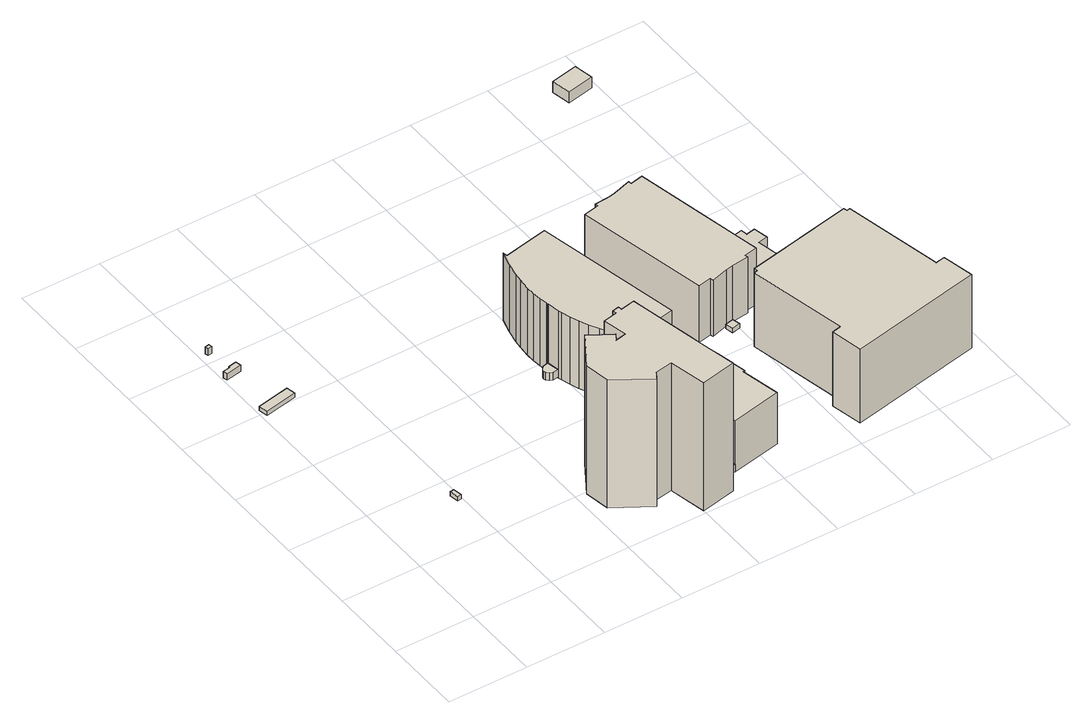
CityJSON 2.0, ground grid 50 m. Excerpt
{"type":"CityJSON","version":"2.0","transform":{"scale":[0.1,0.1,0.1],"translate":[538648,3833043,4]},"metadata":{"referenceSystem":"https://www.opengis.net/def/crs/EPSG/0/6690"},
"CityObjects":{
"building1":{"type":"Building","attributes":{"class":"3001","BuildingDetailAttribute.specifiedBuildingCoverageRate":0.6,"BuildingDetailAttribute.surveyYear":2017,"BuildingIDAttribute.prefecture":"27","BuildingIDAttribute.city":"27125"},"geometry":[{"type":"Solid","lod":"1","boundaries":[[[[0,1,2,3]],[[2,4,5,3]],[[1,6,4,2]],[[0,7,6,1]],[[3,5,7,0]],[[4,6,7,5]]]]}]},
"building2":{"type":"Building","attributes":{"class":"3001","BuildingDetailAttribute.specifiedBuildingCoverageRate":0.6,"BuildingDetailAttribute.surveyYear":2017,"BuildingHighTideRiskAttribute.description":"1","BuildingHighTideRiskAttribute.rank":"2","BuildingHighTideRiskAttribute.depth":0.583,"BuildingIDAttribute.prefecture":"27","BuildingIDAttribute.city":"27125"},"geometry":[{"type":"Solid","lod":"1","boundaries":[[[[8,9,10,11]],[[10,12,13,11]],[[9,14,12,10]],[[8,15,14,9]],[[11,13,15,8]],[[12,14,15,13]]]]}]},
"building3":{"type":"Building","attributes":{"class":"3001","measuredHeight":4.4,"BuildingDetailAttribute.specifiedBuildingCoverageRate":0.6,"BuildingDetailAttribute.surveyYear":2017,"BuildingHighTideRiskAttribute.description":"1","BuildingHighTideRiskAttribute.rank":"1","BuildingHighTideRiskAttribute.depth":0.315,"BuildingIDAttribute.prefecture":"27","BuildingIDAttribute.city":"27125"},"geometry":[{"type":"Solid","lod":"1","boundaries":[[[[16,17,18,19,20,21]],[[20,22,23,21]],[[19,24,22,20]],[[18,25,24,19]],[[17,26,25,18]],[[16,27,26,17]],[[21,23,27,16]],[[22,24,25,26,27,23]]]]}]},
"building4":{"type":"Building","attributes":{"class":"3001","measuredHeight":4.7,"BuildingDetailAttribute.specifiedBuildingCoverageRate":0.6,"BuildingDetailAttribute.surveyYear":2017,"BuildingHighTideRiskAttribute.description":"1","BuildingHighTideRiskAttribute.rank":"1","BuildingHighTideRiskAttribute.depth":0.308,"BuildingIDAttribute.prefecture":"27","BuildingIDAttribute.city":"27125"},"geometry":[{"type":"Solid","lod":"1","boundaries":[[[[28,29,30,31]],[[30,32,33,31]],[[29,34,32,30]],[[28,35,34,29]],[[31,33,35,28]],[[32,34,35,33]]]]}]},
"building5":{"type":"Building","attributes":{"計測周辺長":448.49,"1/2500図郭":74,"区名":"住之江区","町丁目名称":"南港北１丁目","街区番号":7,"class":"3002","usage":"401","measuredHeight":89,"storeysAboveGround":6,"BuildingDetailAttribute.buildingRoofEdgeArea":5339.25,"BuildingDetailAttribute.buildingStructureType":"603","BuildingDetailAttribute.buildingStructureOrgType":"3","BuildingDetailAttribute.detailedUsage":"1310","BuildingDetailAttribute.specifiedBuildingCoverageRate":0.6,"BuildingDetailAttribute.surveyYear":2017,"BuildingHighTideRiskAttribute.description":"1","BuildingHighTideRiskAttribute.rank":"1","BuildingHighTideRiskAttribute.depth":0.138,"BuildingIDAttribute.prefecture":"27","BuildingIDAttribute.city":"27125"},"geometry":[{"type":"Solid","lod":"1","boundaries":[[[[36,37,38,39,40,41,42,43,44,45,46,47,48,49,50,51,52,53,54,55,56]],[[55,57,58,56]],[[54,59,57,55]],[[53,60,59,54]],[[52,61,60,53]],[[51,62,61,52]],[[50,63,62,51]],[[49,64,63,50]],[[48,65,64,49]],[[47,66,65,48]],[[46,67,66,47]],[[45,68,67,46]],[[44,69,68,45]],[[43,70,69,44]],[[42,71,70,43]],[[41,72,71,42]],[[40,73,72,41]],[[39,74,73,40]],[[38,75,74,39]],[[37,76,75,38]],[[36,77,76,37]],[[56,58,77,36]],[[57,59,60,61,62,63,64,65,66,67,68,69,70,71,72,73,74,75,76,77,58]]]]}]},
"building6":{"type":"Building","attributes":{"class":"3001","measuredHeight":5.2,"BuildingDetailAttribute.specifiedBuildingCoverageRate":0.6,"BuildingDetailAttribute.surveyYear":2017,"BuildingIDAttribute.prefecture":"27","BuildingIDAttribute.city":"27125"},"geometry":[{"type":"Solid","lod":"1","boundaries":[[[[78,79,80,81]],[[80,82,83,81]],[[79,84,82,80]],[[78,85,84,79]],[[81,83,85,78]],[[82,84,85,83]]]]}]},
"building7":{"type":"Building","attributes":{"class":"3001","BuildingDetailAttribute.specifiedBuildingCoverageRate":0.6,"BuildingDetailAttribute.surveyYear":2017,"BuildingIDAttribute.prefecture":"27","BuildingIDAttribute.city":"27125"},"geometry":[{"type":"Solid","lod":"1","boundaries":[[[[86,87,88,89]],[[88,90,91,89]],[[87,92,90,88]],[[86,93,92,87]],[[89,91,93,86]],[[90,92,93,91]]]]}]},
"building8":{"type":"Building","attributes":{"計測周辺長":448.49,"1/2500図郭":74,"区名":"住之江区","町丁目名称":"南港北１丁目","街区番号":7,"class":"3001","usage":"401","measuredHeight":10.4,"storeysAboveGround":6,"BuildingDetailAttribute.buildingRoofEdgeArea":5339.25,"BuildingDetailAttribute.buildingStructureType":"603","BuildingDetailAttribute.buildingStructureOrgType":"3","BuildingDetailAttribute.detailedUsage":"1310","BuildingDetailAttribute.specifiedBuildingCoverageRate":0.6,"BuildingDetailAttribute.surveyYear":2017,"BuildingIDAttribute.prefecture":"27","BuildingIDAttribute.city":"27125"},"geometry":[{"type":"Solid","lod":"1","boundaries":[[[[86,89,94,95]],[[94,96,97,95]],[[89,98,96,94]],[[86,99,98,89]],[[95,97,99,86]],[[96,98,99,97]]]]}]},
"building9":{"type":"Building","attributes":{"計測周辺長":24.53,"1/2500図郭":74,"区名":"住之江区","町丁目名称":"南港北１丁目","街区番号":7,"class":"3003","usage":"401","measuredHeight":5.2,"storeysAboveGround":1,"BuildingDetailAttribute.buildingRoofEdgeArea":40.4,"BuildingDetailAttribute.buildingStructureType":"610","BuildingDetailAttribute.buildingStructureOrgType":"2","BuildingDetailAttribute.detailedUsage":"1310","BuildingDetailAttribute.specifiedBuildingCoverageRate":0.6,"BuildingDetailAttribute.surveyYear":2017,"BuildingIDAttribute.prefecture":"27","BuildingIDAttribute.city":"27125"},"geometry":[{"type":"Solid","lod":"1","boundaries":[[[[100,101,102,103,104,105,106,107,108,109]],[[108,110,111,109]],[[107,112,110,108]],[[106,113,112,107]],[[105,114,113,106]],[[104,115,114,105]],[[103,116,115,104]],[[102,117,116,103]],[[101,118,117,102]],[[100,119,118,101]],[[109,111,119,100]],[[110,112,113,114,115,116,117,118,119,111]]]]}]},
"building10":{"type":"Building","attributes":{"計測周辺長":260.9,"1/2500図郭":74,"区名":"住之江区","町丁目名称":"南港北１丁目","街区番号":7,"class":"3003","usage":"401","measuredHeight":5.2,"storeysAboveGround":7,"BuildingDetailAttribute.buildingRoofEdgeArea":3612.38,"BuildingDetailAttribute.buildingStructureType":"603","BuildingDetailAttribute.buildingStructureOrgType":"3","BuildingDetailAttribute.detailedUsage":"1310","BuildingDetailAttribute.specifiedBuildingCoverageRate":0.6,"BuildingDetailAttribute.surveyYear":2017,"BuildingIDAttribute.prefecture":"27","BuildingIDAttribute.city":"27125"},"geometry":[{"type":"Solid","lod":"1","boundaries":[[[[120,109,108,107]],[[108,110,112,107]],[[109,111,110,108]],[[120,121,111,109]],[[107,112,121,120]],[[110,111,121,112]]]]}]},
"building11":{"type":"Building","attributes":{"計測周辺長":448.49,"1/2500図郭":74,"区名":"住之江区","町丁目名称":"南港北１丁目","街区番号":7,"class":"3002","usage":"401","measuredHeight":35.7,"storeysAboveGround":6,"BuildingDetailAttribute.buildingRoofEdgeArea":5339.25,"BuildingDetailAttribute.buildingStructureType":"603","BuildingDetailAttribute.buildingStructureOrgType":"3","BuildingDetailAttribute.detailedUsage":"1310","BuildingDetailAttribute.specifiedBuildingCoverageRate":0.6,"BuildingDetailAttribute.surveyYear":2017,"BuildingIDAttribute.prefecture":"27","BuildingIDAttribute.city":"27125"},"geometry":[{"type":"Solid","lod":"1","boundaries":[[[[122,123,124,125,126,127,128,129,130]],[[129,131,132,130]],[[128,133,131,129]],[[127,134,133,128]],[[126,135,134,127]],[[125,136,135,126]],[[124,137,136,125]],[[123,138,137,124]],[[122,139,138,123]],[[130,132,139,122]],[[131,133,134,135,136,137,138,139,132]]]]}]},
"building12":{"type":"Building","attributes":{"計測周辺長":260.9,"1/2500図郭":74,"区名":"住之江区","町丁目名称":"南港北１丁目","街区番号":7,"class":"3002","usage":"401","measuredHeight":46.8,"storeysAboveGround":7,"BuildingDetailAttribute.buildingRoofEdgeArea":3612.38,"BuildingDetailAttribute.buildingStructureType":"603","BuildingDetailAttribute.buildingStructureOrgType":"3","BuildingDetailAttribute.detailedUsage":"1310","BuildingDetailAttribute.specifiedBuildingCoverageRate":0.6,"BuildingDetailAttribute.surveyYear":2017,"BuildingHighTideRiskAttribute.description":"1","BuildingHighTideRiskAttribute.rank":"1","BuildingHighTideRiskAttribute.depth":0.058,"BuildingIDAttribute.prefecture":"27","BuildingIDAttribute.city":"27125"},"geometry":[{"type":"Solid","lod":"1","boundaries":[[[[140,141,142,143,144,145,146,147,148,149,150,151,152,153,154,155,156,157,158,159,160,161,162]],[[161,163,164,162]],[[160,165,163,161]],[[159,166,165,160]],[[158,167,166,159]],[[157,168,167,158]],[[156,169,168,157]],[[155,170,169,156]],[[154,171,170,155]],[[153,172,171,154]],[[152,173,172,153]],[[151,174,173,152]],[[150,175,174,151]],[[149,176,175,150]],[[148,177,176,149]],[[147,178,177,148]],[[146,179,178,147]],[[145,180,179,146]],[[144,181,180,145]],[[143,182,181,144]],[[142,183,182,143]],[[141,184,183,142]],[[140,185,184,141]],[[162,164,185,140]],[[163,165,166,167,168,169,170,171,172,173,174,175,176,177,178,179,180,181,182,183,184,185,164]]]]}]},
"building13":{"type":"Building","attributes":{"計測周辺長":59.26,"1/2500図郭":74,"区名":"住之江区","町丁目名称":"南港北１丁目","街区番号":7,"class":"3001","usage":"431","measuredHeight":3.5,"storeysAboveGround":1,"BuildingDetailAttribute.buildingRoofEdgeArea":141.31,"BuildingDetailAttribute.buildingStructureType":"610","BuildingDetailAttribute.buildingStructureOrgType":"2","BuildingDetailAttribute.detailedUsage":"1740","BuildingDetailAttribute.specifiedBuildingCoverageRate":0.6,"BuildingDetailAttribute.surveyYear":2017,"BuildingHighTideRiskAttribute.description":"1","BuildingHighTideRiskAttribute.rank":"1","BuildingHighTideRiskAttribute.depth":0.318,"BuildingIDAttribute.prefecture":"27","BuildingIDAttribute.city":"27125"},"geometry":[{"type":"Solid","lod":"1","boundaries":[[[[186,187,188,189,190,191]],[[190,192,193,191]],[[189,194,192,190]],[[188,195,194,189]],[[187,196,195,188]],[[186,197,196,187]],[[191,193,197,186]],[[192,194,195,196,197,193]]]]}]},
"building14":{"type":"Building","attributes":{"class":"3001","BuildingDetailAttribute.specifiedBuildingCoverageRate":0.6,"BuildingDetailAttribute.surveyYear":2017,"BuildingHighTideRiskAttribute.description":"1","BuildingHighTideRiskAttribute.rank":"1","BuildingHighTideRiskAttribute.depth":0.449,"BuildingIDAttribute.prefecture":"27","BuildingIDAttribute.city":"27125"},"geometry":[{"type":"Solid","lod":"1","boundaries":[[[[198,199,200,201]],[[200,202,203,201]],[[199,204,202,200]],[[198,205,204,199]],[[201,203,205,198]],[[202,204,205,203]]]]}]},
"building15":{"type":"Building","attributes":{"class":"3001","BuildingDetailAttribute.specifiedBuildingCoverageRate":0.6,"BuildingDetailAttribute.surveyYear":2017,"BuildingHighTideRiskAttribute.description":"1","BuildingHighTideRiskAttribute.rank":"1","BuildingHighTideRiskAttribute.depth":0.12,"BuildingIDAttribute.prefecture":"27","BuildingIDAttribute.city":"27125"},"geometry":[{"type":"Solid","lod":"1","boundaries":[[[[206,207,208,209]],[[208,210,211,209]],[[207,212,210,208]],[[206,213,212,207]],[[209,211,213,206]],[[210,212,213,211]]]]}]},
"building16":{"type":"Building","attributes":{"計測周辺長":263.91,"1/2500図郭":74,"区名":"住之江区","町丁目名称":"南港北１丁目","街区番号":7,"class":"3002","usage":"401","measuredHeight":39.1,"storeysAboveGround":8,"BuildingDetailAttribute.buildingRoofEdgeArea":3748.57,"BuildingDetailAttribute.buildingStructureType":"603","BuildingDetailAttribute.buildingStructureOrgType":"3","BuildingDetailAttribute.detailedUsage":"1310","BuildingDetailAttribute.specifiedBuildingCoverageRate":0.6,"BuildingDetailAttribute.surveyYear":2017,"BuildingHighTideRiskAttribute.description":"1","BuildingHighTideRiskAttribute.rank":"1","BuildingHighTideRiskAttribute.depth":0.045,"BuildingIDAttribute.prefecture":"27","BuildingIDAttribute.city":"27125"},"geometry":[{"type":"Solid","lod":"1","boundaries":[[[[214,215,216,217,218,219,220,221,222,223,224,225,226,227,228,229,230,231]],[[230,232,233,231]],[[229,234,232,230]],[[228,235,234,229]],[[227,236,235,228]],[[226,237,236,227]],[[225,238,237,226]],[[224,239,238,225]],[[223,240,239,224]],[[222,241,240,223]],[[221,242,241,222]],[[220,243,242,221]],[[219,244,243,220]],[[218,245,244,219]],[[217,246,245,218]],[[216,247,246,217]],[[215,248,247,216]],[[214,249,248,215]],[[231,233,249,214]],[[232,234,235,236,237,238,239,240,241,242,243,244,245,246,247,248,249,233]]]]}]},
"building17":{"type":"Building","attributes":{"計測周辺長":15.65,"1/2500図郭":74,"区名":"住之江区","町丁目名称":"南港北１丁目","街区番号":7,"class":"3003","usage":"401","measuredHeight":3.5,"storeysAboveGround":1,"BuildingDetailAttribute.buildingRoofEdgeArea":15.29,"BuildingDetailAttribute.buildingStructureType":"610","BuildingDetailAttribute.buildingStructureOrgType":"2","BuildingDetailAttribute.detailedUsage":"1310","BuildingDetailAttribute.specifiedBuildingCoverageRate":0.6,"BuildingDetailAttribute.surveyYear":2017,"BuildingHighTideRiskAttribute.description":"1","BuildingHighTideRiskAttribute.rank":"1","BuildingHighTideRiskAttribute.depth":0.313,"BuildingIDAttribute.prefecture":"27","BuildingIDAttribute.city":"27125"},"geometry":[{"type":"Solid","lod":"1","boundaries":[[[[250,251,252,253]],[[252,254,255,253]],[[251,256,254,252]],[[250,257,256,251]],[[253,255,257,250]],[[254,256,257,255]]]]}]},
"building18":{"type":"Building","attributes":{"計測周辺長":342.86,"1/2500図郭":74,"区名":"住之江区","町丁目名称":"南港北１丁目","街区番号":7,"class":"3002","usage":"401","measuredHeight":51.4,"storeysAboveGround":8,"BuildingDetailAttribute.buildingRoofEdgeArea":6542.73,"BuildingDetailAttribute.buildingStructureType":"603","BuildingDetailAttribute.buildingStructureOrgType":"3","BuildingDetailAttribute.detailedUsage":"1310","BuildingDetailAttribute.specifiedBuildingCoverageRate":0.6,"BuildingDetailAttribute.surveyYear":2017,"BuildingHighTideRiskAttribute.description":"1","BuildingHighTideRiskAttribute.rank":"2","BuildingHighTideRiskAttribute.depth":0.606,"BuildingIDAttribute.prefecture":"27","BuildingIDAttribute.city":"27125"},"geometry":[{"type":"Solid","lod":"1","boundaries":[[[[258,259,260,261,262,263,264,265,266,267,268,269]],[[268,270,271,269]],[[267,272,270,268]],[[266,273,272,267]],[[265,274,273,266]],[[264,275,274,265]],[[263,276,275,264]],[[262,277,276,263]],[[261,278,277,262]],[[260,279,278,261]],[[259,280,279,260]],[[258,281,280,259]],[[269,271,281,258]],[[270,272,273,274,275,276,277,278,279,280,281,271]]]]}]},
"building19":{"type":"Building","attributes":{"計測周辺長":126.33,"1/2500図郭":74,"区名":"住之江区","町丁目名称":"南港北１丁目","街区番号":7,"class":"3003","usage":"401","measuredHeight":6.6,"storeysAboveGround":1,"BuildingDetailAttribute.buildingRoofEdgeArea":997.39,"BuildingDetailAttribute.buildingStructureType":"603","BuildingDetailAttribute.buildingStructureOrgType":"3","BuildingDetailAttribute.detailedUsage":"1310","BuildingDetailAttribute.specifiedBuildingCoverageRate":0.6,"BuildingDetailAttribute.surveyYear":2017,"BuildingHighTideRiskAttribute.description":"1","BuildingHighTideRiskAttribute.rank":"1","BuildingHighTideRiskAttribute.depth":0.086,"BuildingIDAttribute.prefecture":"27","BuildingIDAttribute.city":"27125"},"geometry":[{"type":"Solid","lod":"1","boundaries":[[[[282,283,284,285,286,287,288,289,290,291,292,293]],[[292,294,295,293]],[[291,296,294,292]],[[290,297,296,291]],[[289,298,297,290]],[[288,299,298,289]],[[287,300,299,288]],[[286,301,300,287]],[[285,302,301,286]],[[284,303,302,285]],[[283,304,303,284]],[[282,305,304,283]],[[293,295,305,282]],[[294,296,297,298,299,300,301,302,303,304,305,295]]]]}]},
"building20":{"type":"Building","attributes":{"class":"3001","measuredHeight":7.8,"BuildingDetailAttribute.specifiedBuildingCoverageRate":0.6,"BuildingDetailAttribute.surveyYear":2017,"BuildingHighTideRiskAttribute.description":"1","BuildingHighTideRiskAttribute.rank":"2","BuildingHighTideRiskAttribute.depth":1.64,"BuildingIDAttribute.prefecture":"27","BuildingIDAttribute.city":"27125"},"geometry":[{"type":"Solid","lod":"1","boundaries":[[[[306,307,308,309]],[[308,310,311,309]],[[307,312,310,308]],[[306,313,312,307]],[[309,311,313,306]],[[310,312,313,311]]]]}]}
},
"vertices":[
[444,859,31],[469,863,31],[478,806,31],[454,802,31],[478,806,61],[454,802,61],[469,863,61],[444,859,61],
[16,2025,14],[220,2065,14],[232,2007,14],[27,1967,14],[232,2007,44],[27,1967,44],[220,2065,44],[16,2025,44],
[6,2350,19],[54,2359,19],[53,2366,19],[105,2376,19],[112,2342,19],[12,2322,19],[112,2342,63],[12,2322,63],[105,2376,63],[53,2366,63],[54,2359,63],[6,2350,63],
[38,2565,20],[66,2571,20],[70,2548,20],[43,2542,20],[70,2548,67],[43,2542,67],[66,2571,67],[38,2565,67],
[1651,346,20],[1669,257,20],[1693,147,20],[1712,55,20],[1491,8,20],[1442,243,20],[1333,225,20],[1304,178,20],[1083,318,20],[1058,474,20],[1192,690,20],[1332,603,20],[1307,561,20],[1375,575,20],[1343,727,20],[1433,745,20],[1428,769,20],[1470,778,20],[1475,754,20],[1564,773,20],[1583,681,20],[1564,773,910],[1583,681,910],[1475,754,910],[1470,778,910],[1428,769,910],[1433,745,910],[1343,727,910],[1375,575,910],[1307,561,910],[1332,603,910],[1192,690,910],[1058,474,910],[1083,318,910],[1304,178,910],[1333,225,910],[1442,243,910],[1491,8,910],[1712,55,910],[1693,147,910],[1669,257,910],[1651,346,910],
[1785,282,25],[1807,172,25],[1693,147,25],[1669,257,25],[1693,147,77],[1669,257,77],[1807,172,77],[1785,282,77],
[1766,370,24],[1785,282,24],[1669,257,24],[1651,346,24],[1669,257,54],[1651,346,54],[1785,282,54],[1766,370,54],
[1583,681,24],[1697,705,24],[1583,681,128],[1697,705,128],[1651,346,128],[1766,370,128],
[1436,1338,24],[1418,1348,24],[1404,1362,24],[1400,1374,24],[1403,1388,24],[1409,1399,24],[1423,1413,24],[1456,1419,24],[1462,1382,24],[1471,1344,24],[1462,1382,76],[1471,1344,76],[1456,1419,76],[1423,1413,76],[1409,1399,76],[1403,1388,76],[1400,1374,76],[1404,1362,76],[1418,1348,76],[1436,1338,76],
[1458,1420,24],[1458,1420,76],
[1697,705,22],[1677,802,22],[2001,869,22],[2081,484,22],[2069,482,22],[2120,237,22],[1807,172,22],[1785,282,22],[1766,370,22],[1785,282,379],[1766,370,379],[1807,172,379],[2120,237,379],[2069,482,379],[2081,484,379],[2001,869,379],[1677,802,379],[1697,705,379],
[1454,1431,18],[1448,1481,18],[1443,1535,18],[1442,1590,18],[1447,1666,18],[1453,1717,18],[1471,1804,18],[1498,1897,18],[1503,1870,18],[1783,1927,18],[1970,1005,18],[1691,948,18],[1696,924,18],[1653,973,18],[1607,1032,18],[1568,1100,18],[1536,1157,18],[1512,1212,18],[1493,1266,18],[1476,1324,18],[1471,1344,18],[1458,1420,18],[1456,1419,18],[1458,1420,486],[1456,1419,486],[1471,1344,486],[1476,1324,486],[1493,1266,486],[1512,1212,486],[1536,1157,486],[1568,1100,486],[1607,1032,486],[1653,973,486],[1696,924,486],[1691,948,486],[1970,1005,486],[1783,1927,486],[1503,1870,486],[1498,1897,486],[1471,1804,486],[1453,1717,486],[1447,1666,486],[1442,1590,486],[1443,1535,486],[1448,1481,486],[1454,1431,486],
[1929,1928,20],[1944,1932,20],[1939,1957,20],[1984,1966,20],[2032,1736,20],[1971,1724,20],[2032,1736,55],[1971,1724,55],[1984,1966,55],[1939,1957,55],[1944,1932,55],[1929,1928,55],
[1991,2286,18],[2036,2297,18],[2042,2275,18],[1997,2264,18],[2042,2275,48],[1997,2264,48],[2036,2297,48],[1991,2286,48],
[2429,1169,22],[2482,1180,22],[2493,1132,22],[2440,1120,22],[2493,1132,52],[2440,1120,52],[2482,1180,52],[2429,1169,52],
[2427,2076,18],[2431,2057,18],[2511,2073,18],[2595,1655,18],[2657,1350,18],[2678,1245,18],[2597,1229,18],[2601,1211,18],[2490,1197,18],[2446,1188,18],[2340,1158,18],[2336,1176,18],[2252,1159,18],[2084,1987,18],[2180,2007,18],[2177,2025,18],[2277,2033,18],[2314,2041,18],[2277,2033,410],[2314,2041,410],[2177,2025,410],[2180,2007,410],[2084,1987,410],[2252,1159,410],[2336,1176,410],[2340,1158,410],[2446,1188,410],[2490,1197,410],[2601,1211,410],[2597,1229,410],[2678,1245,410],[2657,1350,410],[2595,1655,410],[2511,2073,410],[2431,2057,410],[2427,2076,410],
[2277,2033,20],[2269,2073,20],[2306,2081,20],[2314,2041,20],[2306,2081,55],[2314,2041,55],[2269,2073,55],[2277,2033,55],
[2544,335,14],[2604,348,14],[2476,971,14],[2500,975,14],[2495,998,14],[3166,1135,14],[3171,1112,14],[3192,1116,14],[3320,492,14],[3378,504,14],[3419,306,14],[2585,136,14],[3419,306,528],[2585,136,528],[3378,504,528],[3320,492,528],[3192,1116,528],[3171,1112,528],[3166,1135,528],[2495,998,528],[2500,975,528],[2476,971,528],[2604,348,528],[2544,335,528],
[2729,1682,22],[2710,1778,22],[2750,1786,22],[2769,1692,22],[2908,1721,22],[2916,1678,22],[2972,1690,22],[2990,1598,22],[2930,1586,22],[2965,1412,22],[2657,1350,22],[2595,1655,22],[2657,1350,88],[2595,1655,88],[2965,1412,88],[2930,1586,88],[2990,1598,88],[2972,1690,88],[2916,1678,88],[2908,1721,88],[2769,1692,88],[2750,1786,88],[2710,1778,88],[2729,1682,88],
[2777,3295,7],[2944,3328,7],[2967,3207,7],[2800,3175,7],[2967,3207,85],[2800,3175,85],[2944,3328,85],[2777,3295,85]
]}
